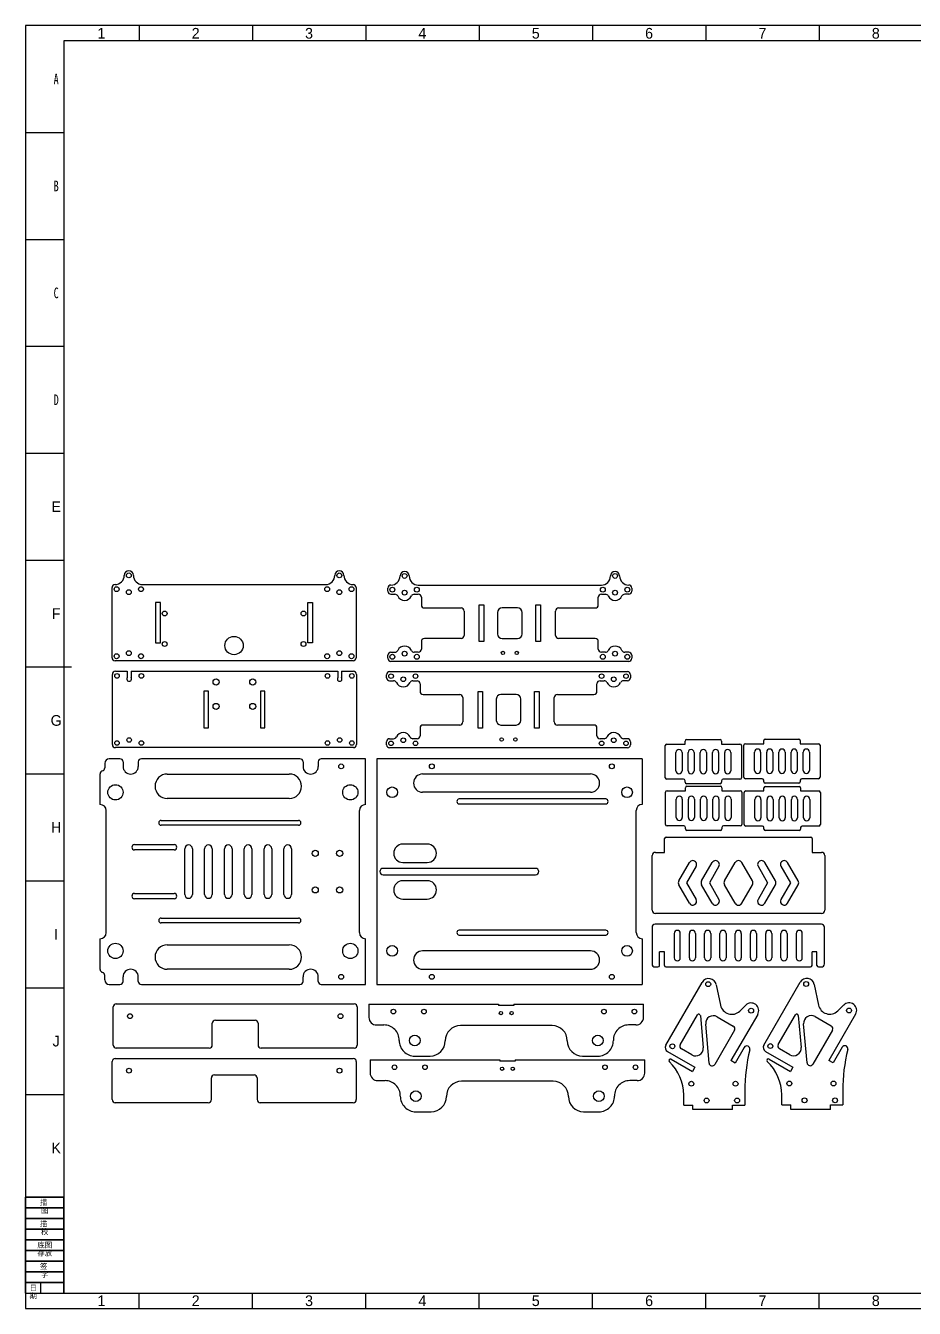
# Model space of a CAD drawing. Header units: millimetres. Extents: x 0 to 1189, y 0 to 841.
# Drawn here: x 0 to 583, y 0 to 841 of the extents above; entities that cross this region are included whole.
import ezdxf

# ---------------------------------------------------------------- set-up
doc = ezdxf.new("R2010")
doc.units = ezdxf.units.MM
doc.header["$LTSCALE"] = 65.395
doc.layers.get('0').update_dxf_attribs({"linetype": 'CONTINUOUS'})
doc.layers.add('02___PRT_ALL_AXES', color=7, linetype='CONTINUOUS')
doc.layers.add('DETAILS', color=7, linetype='CONTINUOUS')
doc.styles.add('TEXTSTYLE_2', font='changfangsong.ttf')
doc.styles.add('TEXTSTYLE_3', font='txt', dxfattribs={"width": 0.707})
doc.styles.add('TEXTSTYLE_4', font='changfangsong.ttf')

msp = doc.modelspace()

# ---------------------------------------------------------------- linework, layer by layer
at = {"color": 2, "linetype": 'Continuous'}
for p, q in [((0, 841), (0, 0)), ((1189, 841), (0, 841)), ((74.31, 841), (74.31, 831)), ((148.62, 841), (148.62, 831)), ((222.94, 841), (222.94, 831)), ((297.25, 841), (297.25, 831)), ((371.56, 841), (371.56, 831)), ((445.88, 841), (445.88, 831)), ((520.19, 841), (520.19, 831)), ((0, 770.92), (25, 770.92)), ((0, 700.83), (25, 700.83)), ((0, 630.75), (25, 630.75)), ((0, 560.67), (25, 560.67)), ((0, 490.58), (25, 490.58)), ((0, 350.42), (25, 350.42)), ((0, 280.33), (25, 280.33)), ((0, 210.25), (25, 210.25)), ((0, 140.17), (25, 140.17)), ((0, 10), (0, 73)), ((0, 73), (25, 73)), ((25, 73), (0, 73)), ((25, 10), (25, 73)), ((0, 66), (25, 66)), ((25, 66), (0, 66)), ((0, 59), (25, 59)), ((25, 59), (0, 59)), ((0, 52), (25, 52)), ((25, 52), (0, 52)), ((0, 45), (25, 45)), ((25, 45), (0, 45)), ((0, 38), (25, 38)), ((25, 38), (0, 38)), ((0, 31), (25, 31)), ((25, 31), (0, 31)), ((0, 24), (25, 24)), ((25, 24), (0, 24)), ((0, 17), (25, 17)), ((25, 17), (0, 17)), ((10, 10), (10, 17)), ((10, 10), (10, 17)), ((0, 10), (25, 10)), ((0, 10), (25, 10)), ((74.31, 0), (74.31, 10)), ((148.62, 0), (148.62, 10)), ((222.94, 0), (222.94, 10)), ((297.25, 0), (297.25, 10)), ((371.56, 0), (371.56, 10)), ((445.88, 0), (445.88, 10)), ((520.19, 0), (520.19, 10)), ((0, 0), (1189, 0))]:
    msp.add_line(p, q, dxfattribs=at)
at = {"color": 7, "linetype": 'Continuous'}
for p, q in [((25, 831), (25, 10)), ((1179, 831), (25, 831)), ((56.63, 426.56), (56.63, 472.56)), ((76.63, 474.56), (196.63, 474.56)), ((216.63, 472.56), (216.63, 426.56)), ((237.42, 470.21), (237.42, 472.21)), ((257.42, 474.21), (377.42, 474.21)), ((397.42, 472.21), (397.42, 470.21)), ((85.13, 462.86), (85.13, 436.26)), ((88.33, 462.86), (85.13, 462.86)), ((88.33, 436.26), (88.33, 462.86)), ((184.93, 462.86), (188.13, 462.86)), ((184.93, 436.26), (184.93, 462.86)), ((188.13, 462.86), (188.13, 436.26)), ((239.42, 468.21), (242.09, 468.21)), ((254.74, 468.21), (257.42, 468.21)), ((259.42, 466.21), (259.42, 461.21)), ((375.42, 461.21), (375.42, 466.21)), ((377.42, 468.21), (380.09, 468.21)), ((395.42, 468.21), (392.74, 468.21)), ((261.42, 459.21), (285.42, 459.21)), ((287.42, 457.21), (287.42, 441.21)), ((297.42, 437.21), (297.42, 461.21)), ((297.42, 461.21), (300.42, 461.21)), ((300.42, 461.21), (300.42, 437.21)), ((309.42, 456.21), (309.42, 442.21)), ((322.42, 459.21), (312.42, 459.21)), ((325.42, 442.21), (325.42, 456.21)), ((334.42, 461.21), (337.42, 461.21)), ((334.42, 437.21), (334.42, 461.21)), ((337.42, 461.21), (337.42, 437.21)), ((347.42, 441.21), (347.42, 457.21)), ((349.42, 459.21), (373.42, 459.21)), ((285.42, 439.21), (261.42, 439.21)), ((312.42, 439.21), (322.42, 439.21)), ((373.42, 439.21), (349.42, 439.21)), ((85.13, 436.26), (88.33, 436.26)), ((188.13, 436.26), (184.93, 436.26)), ((239.42, 430.2), (242.09, 430.2)), ((257.42, 430.21), (254.74, 430.21)), ((259.42, 437.21), (259.42, 432.21)), ((300.42, 437.21), (297.42, 437.21)), ((337.42, 437.21), (334.42, 437.21)), ((375.42, 432.21), (375.42, 437.21)), ((380.09, 430.21), (377.42, 430.21)), ((395.41, 430.2), (392.75, 430.2)), ((0, 420.5), (30, 420.5)), ((214.63, 424.56), (58.63, 424.56)), ((237.42, 426.21), (237.42, 428.2)), ((395.42, 424.21), (239.42, 424.21)), ((397.42, 428.2), (397.42, 426.21)), ((56.87, 369.66), (56.87, 415.66)), ((58.87, 417.66), (66.63, 417.66)), ((66.63, 417.66), (66.63, 413.52)), ((69.1, 417.66), (69.1, 413.52)), ((69.1, 417.66), (204.63, 417.66)), ((204.63, 417.66), (204.63, 413.52)), ((207.1, 417.66), (214.87, 417.66)), ((207.1, 417.66), (207.1, 413.52)), ((216.87, 415.66), (216.87, 369.66)), ((236.56, 413.47), (236.56, 415.47)), ((238.56, 417.47), (394.56, 417.47)), ((396.56, 415.47), (396.56, 413.47)), ((116.87, 404.66), (116.87, 380.66)), ((119.87, 404.66), (116.87, 404.66)), ((119.87, 380.66), (119.87, 404.66)), ((153.87, 404.66), (153.87, 380.66)), ((156.87, 404.66), (153.87, 404.66)), ((156.87, 380.66), (156.87, 404.66)), ((238.56, 411.47), (241.23, 411.47)), ((253.89, 411.47), (256.56, 411.47)), ((258.56, 409.47), (258.56, 404.47)), ((296.56, 380.47), (296.56, 404.47)), ((296.56, 404.47), (299.56, 404.47)), ((299.56, 404.47), (299.56, 380.47)), ((333.56, 380.47), (333.56, 404.47)), ((333.56, 404.47), (336.56, 404.47)), ((336.56, 404.47), (336.56, 380.47)), ((374.56, 404.47), (374.56, 409.47)), ((376.56, 411.47), (379.23, 411.47)), ((394.56, 411.47), (391.89, 411.47)), ((260.56, 402.47), (284.56, 402.47)), ((286.56, 400.47), (286.56, 384.47)), ((308.56, 399.47), (308.56, 385.47)), ((321.56, 402.47), (311.56, 402.47)), ((324.56, 385.47), (324.56, 399.47)), ((346.56, 384.47), (346.56, 400.47)), ((348.56, 402.47), (372.56, 402.47)), ((116.87, 380.66), (119.87, 380.66)), ((153.87, 380.66), (156.87, 380.66)), ((258.56, 380.47), (258.56, 375.47)), ((284.56, 382.47), (260.56, 382.47)), ((299.56, 380.47), (296.56, 380.47)), ((311.56, 382.47), (321.56, 382.47)), ((336.56, 380.47), (333.56, 380.47)), ((372.56, 382.47), (348.56, 382.47)), ((374.56, 375.47), (374.56, 380.47)), ((236.56, 369.47), (236.56, 371.47)), ((238.56, 373.47), (241.23, 373.47)), ((256.56, 373.47), (253.88, 373.47)), ((379.23, 373.47), (376.56, 373.47)), ((394.55, 373.47), (391.89, 373.47)), ((396.56, 371.47), (396.56, 369.47)), ((432.29, 369.94), (432.29, 371.94)), ((433.29, 372.94), (455.29, 372.94)), ((456.29, 371.94), (456.29, 369.94)), ((471.83, 370.23), (483.83, 370.23)), ((483.83, 370.23), (483.83, 372.23)), ((484.83, 373.23), (506.83, 373.23)), ((507.83, 372.23), (507.83, 370.23)), ((507.83, 370.23), (519.83, 370.23)), ((214.87, 367.66), (58.87, 367.66)), ((394.56, 367.47), (238.56, 367.47)), ((419.29, 347.94), (419.29, 368.94)), ((420.29, 369.94), (432.29, 369.94)), ((426.29, 352.44), (426.29, 364.44)), ((430.29, 364.44), (430.29, 352.44)), ((434.29, 352.44), (434.29, 364.44)), ((438.29, 364.44), (438.29, 352.44)), ((442.29, 352.44), (442.29, 364.44)), ((446.29, 364.44), (446.29, 352.44)), ((450.29, 352.44), (450.29, 364.44)), ((454.29, 364.44), (454.29, 352.44)), ((456.29, 369.94), (468.29, 369.94)), ((458.29, 352.44), (458.29, 364.44)), ((462.29, 364.44), (462.29, 352.44)), ((469.29, 368.94), (469.29, 347.94)), ((470.83, 348.23), (470.83, 369.23)), ((477.83, 352.73), (477.83, 364.73)), ((481.83, 364.73), (481.83, 352.73)), ((485.83, 352.73), (485.83, 364.73)), ((489.83, 364.73), (489.83, 352.73)), ((493.83, 352.73), (493.83, 364.73)), ((497.83, 364.73), (497.83, 352.73)), ((501.83, 352.73), (501.83, 364.73)), ((505.83, 364.73), (505.83, 352.73)), ((509.83, 352.73), (509.83, 364.73)), ((513.83, 364.73), (513.83, 352.73)), ((520.83, 369.23), (520.83, 348.23)), ((51.84, 357.33), (51.84, 354.33)), ((61.84, 360.33), (54.84, 360.33)), ((63.84, 358.33), (63.84, 355.33)), ((73.84, 358.33), (73.84, 355.33)), ((179.84, 360.33), (75.84, 360.33)), ((181.84, 358.33), (181.84, 355.33)), ((191.84, 358.33), (191.84, 355.33)), ((222.84, 360.33), (193.84, 360.33)), ((222.84, 330.33), (222.84, 360.33)), ((230.27, 360.36), (230.27, 212.36)), ((404.27, 360.36), (230.27, 360.36)), ((404.27, 360.36), (404.27, 330.36)), ((48.84, 330.33), (48.84, 350.46)), ((92.84, 350.33), (172.84, 350.33)), ((260.27, 350.36), (370.27, 350.36)), ((431.29, 346.94), (420.29, 346.94)), ((432.29, 344.94), (432.29, 345.94)), ((456.29, 345.94), (456.29, 344.94)), ((468.29, 346.94), (457.29, 346.94)), ((482.83, 347.23), (471.83, 347.23)), ((483.83, 345.23), (483.83, 346.23)), ((507.83, 346.23), (507.83, 345.23)), ((519.83, 347.23), (508.83, 347.23)), ((370.27, 338.36), (260.27, 338.36)), ((419.49, 317.34), (419.49, 338.34)), ((420.49, 339.34), (432.49, 339.34)), ((432.49, 339.34), (432.49, 341.34)), ((455.29, 343.94), (433.29, 343.94)), ((433.49, 342.34), (455.49, 342.34)), ((456.49, 341.34), (456.49, 339.34)), ((456.49, 339.34), (468.49, 339.34)), ((469.49, 338.34), (469.49, 317.34)), ((471.03, 317.21), (471.03, 338.21)), ((472.03, 339.21), (484.03, 339.21)), ((484.03, 339.21), (484.03, 341.21)), ((506.83, 344.23), (484.83, 344.23)), ((485.03, 342.21), (507.03, 342.21)), ((508.03, 341.21), (508.03, 339.21)), ((508.03, 339.21), (520.03, 339.21)), ((521.03, 338.21), (521.03, 317.21)), ((172.84, 334.33), (92.84, 334.33)), ((380.27, 333.96), (284.27, 333.96)), ((284.27, 330.76), (380.27, 330.76)), ((426.49, 321.84), (426.49, 333.84)), ((430.49, 333.84), (430.49, 321.84)), ((434.49, 321.84), (434.49, 333.84)), ((438.49, 333.84), (438.49, 321.84)), ((442.49, 321.84), (442.49, 333.84)), ((446.49, 333.84), (446.49, 321.84)), ((450.49, 321.84), (450.49, 333.84)), ((454.49, 333.84), (454.49, 321.84)), ((458.49, 321.84), (458.49, 333.84)), ((462.49, 333.84), (462.49, 321.84)), ((478.03, 321.71), (478.03, 333.71)), ((482.03, 333.71), (482.03, 321.71)), ((486.03, 321.71), (486.03, 333.71)), ((490.03, 333.71), (490.03, 321.71)), ((494.03, 321.71), (494.03, 333.71)), ((498.03, 333.71), (498.03, 321.71)), ((502.03, 321.71), (502.03, 333.71)), ((506.03, 333.71), (506.03, 321.71)), ((510.03, 321.71), (510.03, 333.71)), ((514.03, 333.71), (514.03, 321.71)), ((52.84, 246.33), (52.84, 326.33)), ((88.84, 319.93), (178.84, 319.93)), ((218.84, 246.33), (218.84, 326.33)), ((400.27, 246.36), (400.27, 326.36)), ((178.84, 316.73), (88.84, 316.73)), ((431.49, 316.34), (420.49, 316.34)), ((432.49, 314.34), (432.49, 315.34)), ((455.49, 313.34), (433.49, 313.34)), ((456.49, 315.34), (456.49, 314.34)), ((468.49, 316.34), (457.49, 316.34)), ((483.03, 316.21), (472.03, 316.21)), ((484.03, 314.21), (484.03, 315.21)), ((507.03, 313.21), (485.03, 313.21)), ((508.03, 315.21), (508.03, 314.21)), ((520.03, 316.21), (509.03, 316.21)), ((71.34, 304.08), (97.34, 304.08)), ((263.27, 304.36), (247.27, 304.36)), ((418.92, 298.96), (418.92, 307.96)), ((419.92, 308.96), (514.72, 308.96)), ((515.72, 307.96), (515.72, 298.96)), ((97.34, 300.58), (71.34, 300.58)), ((104.34, 271.33), (104.34, 301.33)), ((109.34, 301.33), (109.34, 271.33)), ((117.34, 271.33), (117.34, 301.33)), ((122.34, 301.33), (122.34, 271.33)), ((130.34, 271.33), (130.34, 301.33)), ((135.34, 301.33), (135.34, 271.33)), ((143.34, 271.33), (143.34, 301.33)), ((148.34, 301.33), (148.34, 271.33)), ((156.34, 271.33), (156.34, 301.33)), ((161.34, 301.33), (161.34, 271.33)), ((169.34, 271.33), (169.34, 301.33)), ((174.34, 301.33), (174.34, 271.33)), ((410.82, 260.96), (410.82, 296.96)), ((412.82, 298.96), (418.92, 298.96)), ((515.72, 298.96), (521.82, 298.96)), ((523.82, 296.96), (523.82, 260.96)), ((334.27, 288.46), (234.27, 288.46)), ((247.27, 292.36), (263.27, 292.36)), ((428.16, 280.21), (435.16, 292.34)), ((439.49, 289.84), (433.21, 278.96)), ((443.16, 280.21), (450.16, 292.34)), ((454.49, 289.84), (448.21, 278.96)), ((458.16, 280.21), (465.16, 292.34)), ((476.49, 280.21), (469.49, 292.34)), ((480.16, 289.84), (486.44, 278.96)), ((491.49, 280.21), (484.49, 292.34)), ((495.16, 289.84), (501.44, 278.96)), ((506.49, 280.21), (499.49, 292.34)), ((234.27, 284.26), (334.27, 284.26)), ((263.27, 280.36), (247.27, 280.36)), ((435.16, 265.59), (428.16, 277.71)), ((433.21, 278.96), (439.49, 268.09)), ((450.16, 265.59), (443.16, 277.71)), ((448.21, 278.96), (454.49, 268.09)), ((465.16, 265.59), (458.16, 277.71)), ((469.49, 265.59), (476.49, 277.71)), ((486.44, 278.96), (480.16, 268.09)), ((484.49, 265.59), (491.49, 277.71)), ((501.44, 278.96), (495.16, 268.09)), ((499.49, 265.59), (506.49, 277.71)), ((71.34, 272.08), (97.34, 272.08)), ((97.34, 268.58), (71.34, 268.58)), ((247.27, 268.36), (263.27, 268.36)), ((88.84, 255.93), (178.84, 255.93)), ((178.84, 252.73), (88.84, 252.73)), ((521.82, 258.96), (412.82, 258.96)), ((380.27, 247.96), (284.27, 247.96)), ((284.27, 244.76), (380.27, 244.76)), ((410.64, 249.82), (410.64, 225.82)), ((521.64, 251.82), (412.64, 251.82)), ((425.14, 245.82), (425.14, 229.82)), ((429.14, 229.82), (429.14, 245.82)), ((435.14, 229.82), (435.14, 245.82)), ((439.14, 245.82), (439.14, 229.82)), ((445.14, 229.82), (445.14, 245.82)), ((449.14, 245.82), (449.14, 229.82)), ((455.14, 229.82), (455.14, 245.82)), ((459.14, 245.82), (459.14, 229.82)), ((465.14, 229.82), (465.14, 245.82)), ((469.14, 245.82), (469.14, 229.82)), ((475.14, 229.82), (475.14, 245.82)), ((479.14, 245.82), (479.14, 229.82)), ((485.14, 229.82), (485.14, 245.82)), ((489.14, 245.82), (489.14, 229.82)), ((495.14, 229.82), (495.14, 245.82)), ((499.14, 245.82), (499.14, 229.82)), ((505.14, 245.82), (505.14, 229.82)), ((509.14, 229.82), (509.14, 245.82)), ((523.64, 225.82), (523.64, 249.82)), ((48.84, 222.2), (48.84, 242.33)), ((92.84, 238.33), (172.84, 238.33)), ((222.84, 212.33), (222.84, 242.33)), ((404.27, 242.36), (404.27, 212.36)), ((370.27, 234.36), (260.27, 234.36)), ((415.54, 224.82), (415.54, 233.82)), ((418.74, 233.82), (415.54, 233.82)), ((418.74, 224.82), (418.74, 233.82)), ((518.74, 233.82), (515.54, 233.82)), ((515.54, 224.82), (515.54, 233.82)), ((518.74, 224.82), (518.74, 233.82)), ((172.84, 222.33), (92.84, 222.33)), ((260.27, 222.36), (370.27, 222.36)), ((412.64, 223.82), (414.54, 223.82)), ((419.74, 223.82), (514.54, 223.82)), ((519.74, 223.82), (521.64, 223.82)), ((51.84, 215.33), (51.84, 218.33)), ((54.84, 212.33), (61.84, 212.33)), ((63.84, 214.33), (63.84, 217.33)), ((73.84, 214.33), (73.84, 217.33)), ((75.84, 212.33), (179.84, 212.33)), ((181.84, 214.33), (181.84, 217.33)), ((191.84, 214.33), (191.84, 217.33)), ((193.84, 212.33), (222.84, 212.33)), ((230.27, 212.36), (404.27, 212.36)), ((419.72, 172.46), (443.54, 213.71)), ((452.76, 212.22), (455.57, 198.74)), ((483.95, 172.58), (507.77, 213.82)), ((516.99, 212.34), (519.8, 198.86)), ((57.38, 172.6), (57.38, 197.6)), ((59.38, 199.6), (215.38, 199.6)), ((217.38, 197.6), (217.38, 172.6)), ((225.09, 199.38), (225.09, 190.78)), ((225.09, 199.38), (310.09, 199.38)), ((310.09, 199.38), (310.09, 198.58)), ((320.09, 198.58), (310.09, 198.58)), ((320.09, 199.38), (320.09, 198.58)), ((320.09, 199.38), (405.09, 199.38)), ((405.09, 190.78), (405.09, 199.38)), ((472.07, 198.77), (468.17, 194.93)), ((536.3, 198.89), (532.41, 195.05)), ((122.38, 172.6), (122.38, 186.88)), ((124.38, 188.88), (150.38, 188.88)), ((152.38, 186.88), (152.38, 172.6)), ((230.09, 185.78), (234.89, 185.78)), ((345.09, 185.38), (285.09, 185.38)), ((400.09, 185.78), (395.29, 185.78)), ((429.15, 172.79), (440.45, 192.36)), ((442.31, 191.95), (444.15, 170.9)), ((448.05, 160.8), (445.81, 186.42)), ((453.29, 191.18), (463.93, 185.04)), ((479.91, 192.71), (462.41, 162.4)), ((493.38, 172.91), (504.68, 192.48)), ((506.54, 192.06), (508.38, 171.02)), ((512.28, 160.91), (510.04, 186.54)), ((517.52, 191.3), (528.17, 185.15)), ((544.14, 192.82), (526.64, 162.51)), ((464.67, 182.3), (451.77, 159.97)), ((528.9, 182.42), (516, 160.09)), ((120.38, 170.6), (59.38, 170.6)), ((215.38, 170.6), (154.38, 170.6)), ((420.82, 168.36), (438.69, 158.04)), ((436.67, 166.14), (429.88, 170.06)), ((471.11, 171.06), (465.18, 160.8)), ((485.05, 168.48), (502.92, 158.16)), ((500.9, 166.25), (494.11, 170.17)), ((535.34, 171.18), (529.41, 160.91)), ((56.76, 136.84), (56.76, 161.84)), ((58.76, 163.84), (214.76, 163.84)), ((216.76, 161.84), (216.76, 136.84)), ((225.82, 162.89), (225.82, 154.29)), ((225.82, 162.89), (310.82, 162.89)), ((255.09, 165.38), (265.09, 165.38)), ((310.82, 162.89), (310.82, 162.09)), ((320.82, 162.09), (310.82, 162.09)), ((320.82, 162.89), (320.82, 162.09)), ((320.82, 162.89), (405.82, 162.89)), ((365.09, 165.38), (375.09, 165.38)), ((405.82, 154.29), (405.82, 162.89)), ((423.18, 163.3), (437.09, 155.27)), ((465.18, 160.8), (462.41, 162.4)), ((487.41, 163.42), (501.32, 155.39)), ((529.41, 160.91), (526.64, 162.51)), ((123.76, 153.12), (149.76, 153.12)), ((438.69, 158.04), (437.09, 155.27)), ((502.92, 158.16), (501.32, 155.39)), ((121.76, 136.84), (121.76, 151.12)), ((151.76, 151.12), (151.76, 136.84)), ((230.82, 149.29), (235.62, 149.29)), ((345.82, 148.89), (285.82, 148.89)), ((400.82, 149.29), (396.02, 149.29)), ((119.76, 134.84), (58.76, 134.84)), ((214.76, 134.84), (153.76, 134.84)), ((431.41, 133.27), (431.41, 139.88)), ((471.41, 142.56), (471.41, 133.27)), ((495.64, 133.39), (495.64, 140)), ((535.64, 142.68), (535.64, 133.39)), ((255.82, 128.89), (265.82, 128.89)), ((365.82, 128.89), (375.82, 128.89)), ((431.41, 133.27), (437.41, 133.27)), ((437.41, 130.27), (437.41, 133.27)), ((463.41, 130.27), (437.41, 130.27)), ((463.41, 133.27), (471.41, 133.27)), ((463.41, 130.27), (463.41, 133.27)), ((495.64, 133.39), (501.64, 133.39)), ((501.64, 130.39), (501.64, 133.39)), ((527.64, 130.39), (501.64, 130.39)), ((527.64, 133.39), (535.64, 133.39)), ((527.64, 130.39), (527.64, 133.39)), ((25, 10), (1179, 10))]:
    msp.add_line(p, q, dxfattribs=at)
for centre, radius in [((67.63, 480.56), 1.6), ((205.63, 480.56), 1.6), ((206.84, 355.33), 1.6), ((266.27, 355.36), 1.6), ((384.27, 355.36), 1.6), ((58.84, 338.33), 5), ((212.84, 338.33), 5), ((240.27, 338.36), 3.5), ((394.27, 338.36), 3.5), ((189.84, 298.33), 2), ((205.84, 298.33), 2), ((189.84, 274.33), 2), ((205.84, 274.33), 2), ((58.84, 234.33), 5), ((212.84, 234.33), 5), ((240.27, 234.36), 3.5), ((394.27, 234.36), 3.5), ((206.84, 217.33), 1.6), ((266.27, 217.36), 1.6), ((384.27, 217.36), 1.6), ((447.49, 212.55), 1.6), ((511.72, 212.66), 1.6), ((311.59, 193.58), 1.1), ((318.59, 193.58), 1.1), ((475.58, 195.21), 1.6), ((539.81, 195.32), 1.6), ((68.38, 191.6), 1.6), ((206.38, 191.6), 1.6), ((423.99, 171.84), 1.6), ((488.22, 171.96), 1.6), ((67.76, 155.84), 1.6), ((205.76, 155.84), 1.6), ((312.32, 157.09), 1.1), ((319.32, 157.09), 1.1), ((436.41, 147.27), 1.6), ((465.41, 147.27), 1.6), ((500.64, 147.39), 1.6), ((529.64, 147.39), 1.6), ((446.41, 136.27), 1.6), ((466.41, 136.27), 1.6), ((510.64, 136.39), 1.6), ((530.64, 136.39), 1.6)]:
    msp.add_circle(centre, radius, dxfattribs=at)
for centre, radius, start, end in [((58.63, 480.56), 6, 270, 360), ((67.63, 480.56), 3, 0, 180), ((76.63, 480.56), 6, 180, 270), ((196.63, 480.56), 6, 270, 360), ((205.63, 480.56), 3, 0, 180), ((214.63, 480.56), 6, 180, 270), ((239.42, 480.21), 6, 270, 360), ((248.42, 480.21), 3, 0, 180), ((257.42, 480.21), 6, 180, 270), ((377.42, 480.21), 6, 270, 360), ((386.42, 480.21), 3, 0, 180), ((395.42, 480.21), 6, 180, 270), ((58.63, 472.56), 2, 90, 180), ((214.63, 472.56), 2, 0, 90), ((239.42, 472.21), 2, 90, 180), ((395.42, 472.21), 2, 0, 90), ((239.42, 470.21), 2, 180, 270), ((242.09, 466.21), 2, 25.33153, 90), ((248.42, 469.2), 5, 205.33153, 334.66847), ((254.74, 466.21), 2, 90, 154.66847), ((257.42, 466.21), 2, 0, 90), ((377.42, 466.21), 2, 90, 180), ((380.09, 466.21), 2, 25.33153, 90), ((386.42, 469.2), 5, 205.33153, 334.66847), ((392.74, 466.21), 2, 90, 154.66847), ((395.42, 470.21), 2, 270, 360), ((261.42, 461.21), 2, 180, 270), ((285.42, 457.21), 2, 0, 90), ((312.42, 456.21), 3, 90, 180), ((322.42, 456.21), 3, 0, 90), ((349.42, 457.21), 2, 90, 180), ((373.42, 461.21), 2, 270, 360), ((261.42, 437.21), 2, 90, 180), ((285.42, 441.21), 2, 270, 360), ((312.42, 442.21), 3, 180, 270), ((322.42, 442.21), 3, 270, 360), ((349.42, 441.21), 2, 180, 270), ((373.42, 437.21), 2, 0, 90), ((239.42, 428.2), 2, 89.9052, 180), ((242.09, 432.2), 2, 269.9052, 334.69306), ((248.42, 429.21), 5, 25.37693, 154.69306), ((254.74, 432.21), 2, 205.37693, 270), ((257.42, 432.21), 2, 270, 360), ((377.42, 432.21), 2, 180, 270), ((380.09, 432.21), 2, 270, 334.62307), ((386.41, 429.21), 5, 25.30694, 154.62307), ((392.74, 432.2), 2, 205.30694, 270.0948), ((395.42, 428.2), 2, 0, 90.0948), ((58.63, 426.56), 2, 180, 270), ((214.63, 426.56), 2, 270, 360), ((239.42, 426.21), 2, 180, 270), ((395.42, 426.21), 2, 270, 360), ((58.87, 415.66), 2, 90, 180), ((67.87, 412.66), 1.5, 145.28605, 34.71395), ((205.87, 412.66), 1.5, 145.28605, 34.71395), ((214.87, 415.66), 2, 0, 90), ((238.56, 415.47), 2, 90, 180), ((238.56, 413.47), 2, 180, 270), ((394.56, 415.47), 2, 0, 90), ((394.56, 413.47), 2, 270, 360), ((241.23, 409.47), 2, 25.33153, 90), ((247.56, 412.47), 5, 205.33153, 334.66847), ((253.89, 409.47), 2, 90, 154.66847), ((256.56, 409.47), 2, 0, 90), ((260.56, 404.47), 2, 180, 270), ((372.56, 404.47), 2, 270, 360), ((376.56, 409.47), 2, 90, 180), ((379.23, 409.47), 2, 25.33153, 90), ((385.56, 412.47), 5, 205.33153, 334.66847), ((391.89, 409.47), 2, 90, 154.66847), ((284.56, 400.47), 2, 0, 90), ((311.56, 399.47), 3, 90, 180), ((321.56, 399.47), 3, 0, 90), ((348.56, 400.47), 2, 90, 180), ((260.56, 380.47), 2, 90, 180), ((284.56, 384.47), 2, 270, 360), ((311.56, 385.47), 3, 180, 270), ((321.56, 385.47), 3, 270, 360), ((348.56, 384.47), 2, 180, 270), ((372.56, 380.47), 2, 0, 90), ((238.56, 371.47), 2, 89.9052, 180), ((241.23, 375.47), 2, 269.9052, 334.69306), ((247.56, 372.47), 5, 25.37693, 154.69306), ((253.88, 375.47), 2, 205.37693, 270), ((256.56, 375.47), 2, 270, 360), ((376.56, 375.47), 2, 180, 270), ((379.23, 375.47), 2, 270, 334.62307), ((385.56, 372.47), 5, 25.30694, 154.62307), ((391.89, 375.47), 2, 205.30694, 270.0948), ((394.56, 371.47), 2, 0, 90.0948), ((433.29, 371.94), 1, 90, 180), ((455.29, 371.94), 1, 0, 90), ((471.83, 369.23), 1, 90, 180), ((484.83, 372.23), 1, 90, 180), ((506.83, 372.23), 1, 0, 90), ((519.83, 369.23), 1, 0, 90), ((58.87, 369.66), 2, 180, 270), ((214.87, 369.66), 2, 270, 360), ((238.56, 369.47), 2, 180, 270), ((394.56, 369.47), 2, 270, 360), ((420.29, 368.94), 1, 90, 180), ((428.29, 364.44), 2, 0, 180), ((436.29, 364.44), 2, 0, 180), ((444.29, 364.44), 2, 0, 180), ((452.29, 364.44), 2, 0, 180), ((460.29, 364.44), 2, 0, 180), ((468.29, 368.94), 1, 0, 90), ((479.83, 364.73), 2, 0, 180), ((487.83, 364.73), 2, 0, 180), ((495.83, 364.73), 2, 0, 180), ((503.83, 364.73), 2, 0, 180), ((511.83, 364.73), 2, 0, 180), ((49.84, 354.33), 2, 284.47751, 360), ((54.84, 357.33), 3, 90, 180), ((61.84, 358.33), 2, 0, 90), ((68.84, 355.33), 5, 180, 360), ((75.84, 358.33), 2, 90, 180), ((179.84, 358.33), 2, 0, 90), ((186.84, 355.33), 5, 180, 360), ((193.84, 358.33), 2, 90, 180), ((50.84, 350.46), 2, 104.47751, 180), ((92.84, 342.33), 8, 90, 270), ((172.84, 342.33), 8, 270, 90), ((260.27, 344.36), 6, 90, 270), ((370.27, 344.36), 6, 270, 90), ((420.29, 347.94), 1, 180, 270), ((428.29, 352.44), 2, 180, 360), ((431.29, 345.94), 1, 0, 90), ((433.29, 344.94), 1, 180, 270), ((436.29, 352.44), 2, 180, 360), ((444.29, 352.44), 2, 180, 360), ((452.29, 352.44), 2, 180, 360), ((455.29, 344.94), 1, 270, 360), ((457.29, 345.94), 1, 90, 180), ((460.29, 352.44), 2, 180, 360), ((468.29, 347.94), 1, 270, 360), ((471.83, 348.23), 1, 180, 270), ((479.83, 352.73), 2, 180, 360), ((482.83, 346.23), 1, 0, 90), ((484.83, 345.23), 1, 180, 270), ((487.83, 352.73), 2, 180, 360), ((495.83, 352.73), 2, 180, 360), ((503.83, 352.73), 2, 180, 360), ((506.83, 345.23), 1, 270, 360), ((508.83, 346.23), 1, 90, 180), ((511.83, 352.73), 2, 180, 360), ((519.83, 348.23), 1, 270, 360), ((420.49, 338.34), 1, 90, 180), ((433.49, 341.34), 1, 90, 180), ((455.49, 341.34), 1, 0, 90), ((468.49, 338.34), 1, 0, 90), ((472.03, 338.21), 1, 90, 180), ((485.03, 341.21), 1, 90, 180), ((507.03, 341.21), 1, 0, 90), ((520.03, 338.21), 1, 0, 90), ((48.84, 326.33), 4, 0, 90), ((222.84, 326.33), 4, 90, 180), ((284.27, 332.36), 1.6, 90, 270), ((380.27, 332.36), 1.6, 270, 90), ((404.27, 326.36), 4, 90, 180), ((428.49, 333.84), 2, 0, 180), ((436.49, 333.84), 2, 0, 180), ((444.49, 333.84), 2, 0, 180), ((452.49, 333.84), 2, 0, 180), ((460.49, 333.84), 2, 0, 180), ((480.03, 333.71), 2, 0, 180), ((488.03, 333.71), 2, 0, 180), ((496.03, 333.71), 2, 0, 180), ((504.03, 333.71), 2, 0, 180), ((512.03, 333.71), 2, 0, 180), ((88.84, 318.33), 1.6, 90, 270), ((178.84, 318.33), 1.6, 270, 90), ((428.49, 321.84), 2, 180, 360), ((436.49, 321.84), 2, 180, 360), ((444.49, 321.84), 2, 180, 360), ((452.49, 321.84), 2, 180, 360), ((460.49, 321.84), 2, 180, 360), ((480.03, 321.71), 2, 180, 360), ((488.03, 321.71), 2, 180, 360), ((496.03, 321.71), 2, 180, 360), ((504.03, 321.71), 2, 180, 360), ((512.03, 321.71), 2, 180, 360), ((420.49, 317.34), 1, 180, 270), ((431.49, 315.34), 1, 0, 90), ((433.49, 314.34), 1, 180, 270), ((455.49, 314.34), 1, 270, 360), ((457.49, 315.34), 1, 90, 180), ((468.49, 317.34), 1, 270, 360), ((472.03, 317.21), 1, 180, 270), ((483.03, 315.21), 1, 0, 90), ((485.03, 314.21), 1, 180, 270), ((507.03, 314.21), 1, 270, 360), ((509.03, 315.21), 1, 90, 180), ((520.03, 317.21), 1, 270, 360), ((71.34, 302.33), 1.75, 90, 270), ((97.34, 302.33), 1.75, 270, 90), ((106.84, 301.33), 2.5, 0, 180), ((119.84, 301.33), 2.5, 0, 180), ((132.84, 301.33), 2.5, 0, 180), ((145.84, 301.33), 2.5, 0, 180), ((158.84, 301.33), 2.5, 0, 180), ((171.84, 301.33), 2.5, 0, 180), ((247.27, 298.36), 6, 90, 270), ((263.27, 298.36), 6, 270, 90), ((419.92, 307.96), 1, 90, 180), ((514.72, 307.96), 1, 0, 90), ((412.82, 296.96), 2, 90, 180), ((521.82, 296.96), 2, 0, 90), ((234.27, 286.36), 2.1, 90, 270), ((334.27, 286.36), 2.1, 270, 90), ((437.32, 291.09), 2.5, 330, 150), ((452.32, 291.09), 2.5, 330, 150), ((467.32, 291.09), 2.5, 30, 150), ((482.32, 291.09), 2.5, 30, 210), ((497.32, 291.09), 2.5, 30, 210), ((247.27, 274.36), 6, 90, 270), ((263.27, 274.36), 6, 270, 90), ((430.32, 278.96), 2.5, 150, 210), ((445.32, 278.96), 2.5, 150, 210), ((460.32, 278.96), 2.5, 150, 210), ((474.32, 278.96), 2.5, 330, 30), ((489.32, 278.96), 2.5, 330, 30), ((504.32, 278.96), 2.5, 330, 30), ((71.34, 270.33), 1.75, 90, 270), ((97.34, 270.33), 1.75, 270, 90), ((106.84, 271.33), 2.5, 180, 360), ((119.84, 271.33), 2.5, 180, 360), ((132.84, 271.33), 2.5, 180, 360), ((145.84, 271.33), 2.5, 180, 360), ((158.84, 271.33), 2.5, 180, 360), ((171.84, 271.33), 2.5, 180, 360), ((412.82, 260.96), 2, 180, 270), ((437.32, 266.84), 2.5, 210, 30), ((452.32, 266.84), 2.5, 210, 30), ((467.32, 266.84), 2.5, 210, 330), ((482.32, 266.84), 2.5, 150, 330), ((497.32, 266.84), 2.5, 150, 330), ((521.82, 260.96), 2, 270, 360), ((88.84, 254.33), 1.6, 90, 270), ((178.84, 254.33), 1.6, 270, 90), ((48.84, 246.33), 4, 270, 360), ((222.84, 246.33), 4, 180, 270), ((284.27, 246.36), 1.6, 90, 270), ((380.27, 246.36), 1.6, 270, 90), ((404.27, 246.36), 4, 180, 270), ((412.64, 249.82), 2, 90, 180), ((427.14, 245.82), 2, 0, 180), ((437.14, 245.82), 2, 0, 180), ((447.14, 245.82), 2, 0, 180), ((457.14, 245.82), 2, 0, 180), ((467.14, 245.82), 2, 0, 180), ((477.14, 245.82), 2, 0, 180), ((487.14, 245.82), 2, 0, 180), ((497.14, 245.82), 2, 0, 180), ((507.14, 245.82), 2, 0, 180), ((521.64, 249.82), 2, 0, 90), ((92.84, 230.33), 8, 90, 270), ((172.84, 230.33), 8, 270, 90), ((260.27, 228.36), 6, 90, 270), ((370.27, 228.36), 6, 270, 90), ((427.14, 229.82), 2, 180, 360), ((437.14, 229.82), 2, 180, 360), ((447.14, 229.82), 2, 180, 360), ((457.14, 229.82), 2, 180, 360), ((467.14, 229.82), 2, 180, 360), ((477.14, 229.82), 2, 180, 360), ((487.14, 229.82), 2, 180, 360), ((497.14, 229.82), 2, 180, 360), ((507.14, 229.82), 2, 180, 360), ((50.84, 222.2), 2, 180, 255.52249), ((49.84, 218.33), 2, 0, 75.52249), ((68.84, 217.33), 5, 0, 180), ((186.84, 217.33), 5, 0, 180), ((412.64, 225.82), 2, 180, 270), ((414.54, 224.82), 1, 270, 360), ((419.74, 224.82), 1, 180, 270), ((514.54, 224.82), 1, 270, 360), ((519.74, 224.82), 1, 180, 270), ((521.64, 225.82), 2, 270, 360), ((54.84, 215.33), 3, 180, 270), ((61.84, 214.33), 2, 270, 360), ((75.84, 214.33), 2, 180, 270), ((179.84, 214.33), 2, 270, 360), ((193.84, 214.33), 2, 180, 270), ((447.87, 211.21), 5, 11.75354, 150), ((512.1, 211.32), 5, 11.75354, 150), ((59.38, 197.6), 2, 90, 180), ((215.38, 197.6), 2, 0, 90), ((462.91, 200.27), 7.5, 191.75354, 314.57456), ((475.58, 195.21), 5, 330, 134.57456), ((527.14, 200.39), 7.5, 191.75354, 314.57456), ((539.81, 195.32), 5, 330, 134.57456), ((124.38, 186.88), 2, 90, 180), ((150.38, 186.88), 2, 0, 90), ((230.09, 190.78), 5, 180, 270), ((234.89, 175.78), 10, 359.43271, 90), ((285.09, 175.38), 10, 90, 180), ((345.09, 175.38), 10, 0, 90), ((395.29, 175.78), 10, 90, 180.56729), ((400.09, 190.78), 5, 270, 360), ((441.31, 191.86), 1, 5, 150), ((450.79, 186.85), 5, 60, 185), ((462.93, 183.3), 2, 330, 60), ((505.55, 191.98), 1, 5, 150), ((515.02, 186.97), 5, 60, 185), ((527.17, 183.42), 2, 330, 60), ((59.38, 172.6), 2, 180, 270), ((120.38, 172.6), 2, 270, 360), ((154.38, 172.6), 2, 180, 270), ((215.38, 172.6), 2, 270, 360), ((255.09, 175.58), 10.2, 179.43271, 270), ((265.09, 175.38), 10, 270, 360), ((365.09, 175.38), 10, 180, 270), ((375.09, 175.58), 10.2, 270, 0.56729), ((422.32, 170.96), 3, 150, 240), ((430.88, 171.79), 2, 150, 240), ((439.17, 170.47), 5, 240, 5), ((472.84, 170.06), 2, 345.78665, 150), ((581.41, 142.56), 110, 165.78665, 180), ((486.55, 171.08), 3, 150, 240), ((495.11, 171.91), 2, 150, 240), ((503.4, 170.58), 5, 240, 5), ((537.07, 170.18), 2, 345.78665, 150), ((645.64, 142.68), 110, 165.78665, 180), ((58.76, 161.84), 2, 90, 180), ((214.76, 161.84), 2, 0, 90), ((422.68, 162.44), 1, 60, 226.6838), ((401.41, 139.88), 30, 0, 46.6838), ((450.04, 160.97), 2, 185, 330), ((486.91, 162.56), 1, 60, 226.6838), ((465.64, 140), 30, 0, 46.6838), ((514.27, 161.09), 2, 185, 330), ((123.76, 151.12), 2, 90, 180), ((149.76, 151.12), 2, 0, 90), ((230.82, 154.29), 5, 180, 270), ((400.82, 154.29), 5, 270, 360), ((235.62, 139.29), 10, 359.43271, 90), ((285.82, 138.89), 10, 90, 180), ((345.82, 138.89), 10, 0, 90), ((396.02, 139.29), 10, 90, 180.56729), ((58.76, 136.84), 2, 180, 270), ((119.76, 136.84), 2, 270, 360), ((153.76, 136.84), 2, 180, 270), ((214.76, 136.84), 2, 270, 360), ((255.82, 139.09), 10.2, 179.43271, 270), ((265.82, 138.89), 10, 270, 360), ((365.82, 138.89), 10, 180, 270), ((375.82, 139.09), 10.2, 270, 0.56729)]:
    msp.add_arc(centre, radius, start, end, dxfattribs=at)
at = {"layer": '02___PRT_ALL_AXES', "color": 7, "linetype": 'Continuous'}
for centre, radius in [((248.42, 480.21), 1.6), ((386.42, 480.21), 1.6), ((59.63, 471.56), 1.6), ((67.63, 469.56), 1.6), ((75.63, 471.56), 1.6), ((197.63, 471.56), 1.6), ((205.63, 469.56), 1.6), ((213.63, 471.56), 1.6), ((240.42, 471.21), 1.6), ((256.42, 471.21), 1.6), ((378.42, 471.21), 1.6), ((394.42, 471.21), 1.6), ((248.42, 469.21), 1.6), ((386.42, 469.21), 1.6), ((91.13, 455.56), 1.6), ((182.13, 455.56), 1.6), ((136.63, 434.56), 6), ((59.63, 427.56), 1.6), ((67.63, 429.56), 1.6), ((75.63, 427.56), 1.6), ((91.13, 435.56), 1.6), ((182.13, 435.56), 1.6), ((197.63, 427.56), 1.6), ((205.63, 429.56), 1.6), ((213.63, 427.56), 1.6), ((248.42, 429.21), 1.6), ((312.92, 429.71), 1.1), ((321.92, 429.71), 1.1), ((386.42, 429.21), 1.6), ((240.42, 427.21), 1.6), ((256.42, 427.21), 1.6), ((378.42, 427.21), 1.6), ((394.42, 427.21), 1.6), ((59.87, 414.66), 1.5), ((75.87, 414.66), 1.5), ((124.87, 410.66), 2), ((148.87, 410.66), 2), ((197.87, 414.66), 1.5), ((213.87, 414.66), 1.5), ((239.56, 414.47), 1.5), ((247.56, 412.47), 1.5), ((255.56, 414.47), 1.5), ((377.56, 414.47), 1.5), ((385.56, 412.47), 1.5), ((393.56, 414.47), 1.5), ((124.87, 394.66), 2), ((148.87, 394.66), 2), ((59.87, 370.66), 1.5), ((67.87, 372.66), 1.5), ((75.87, 370.66), 1.5), ((197.87, 370.66), 1.5), ((205.87, 372.66), 1.5), ((213.87, 370.66), 1.5), ((239.56, 370.47), 1.5), ((247.56, 372.47), 1.5), ((255.56, 370.47), 1.5), ((312.06, 372.97), 1.1), ((321.06, 372.97), 1.1), ((377.56, 370.47), 1.5), ((385.56, 372.47), 1.5), ((393.56, 370.47), 1.5), ((241.09, 194.58), 1.5), ((261.09, 194.58), 1.5), ((379.09, 194.58), 1.5), ((399.09, 194.58), 1.5), ((255.09, 175.58), 3.5), ((375.09, 175.58), 3.5), ((241.82, 158.09), 1.5), ((261.82, 158.09), 1.5), ((379.82, 158.09), 1.5), ((399.82, 158.09), 1.5), ((255.82, 139.09), 3.5), ((375.82, 139.09), 3.5)]:
    msp.add_circle(centre, radius, dxfattribs=at)

# ---------------------------------------------------------------- texts
at = {"color": 5, "linetype": 'Continuous', "char_height": 7, "attachment_point": 2, "line_spacing_factor": 0.9}
for s, insert, width, style in [('1', (49.66, 839.5), 4.4525, 'TEXTSTYLE_2'), ('2', (111.47, 839.5), 4.0852, 'TEXTSTYLE_2'), ('3', (185.78, 839.5), 4.0393, 'TEXTSTYLE_2'), ('4', (260.09, 839.5), 3.4656, 'TEXTSTYLE_2'), ('5', (334.41, 839.5), 4.0852, 'TEXTSTYLE_2'), ('6', (408.72, 839.5), 3.8098, 'TEXTSTYLE_2'), ('7', (483.03, 839.5), 3.4426, 'TEXTSTYLE_2'), ('8', (557.34, 839.5), 3.7639, 'TEXTSTYLE_2'), ('A', (20, 809.46), 4.949, 'TEXTSTYLE_3'), ('B', (20, 739.38), 4.949, 'TEXTSTYLE_3'), ('C', (20, 669.29), 4.949, 'TEXTSTYLE_3'), ('D', (20, 599.21), 4.949, 'TEXTSTYLE_3'), ('E', (20, 529.12), 3.9705, 'TEXTSTYLE_2'), ('F', (20, 459.04), 3.8557, 'TEXTSTYLE_2'), ('G', (20, 388.96), 3.4197, 'TEXTSTYLE_2'), ('H', (20, 318.88), 4.2459, 'TEXTSTYLE_2'), ('I', (20, 248.79), 1.9049, 'TEXTSTYLE_2'), ('J', (20, 178.71), 3.8328, 'TEXTSTYLE_2'), ('K', (20, 108.62), 3.5803, 'TEXTSTYLE_2'), ('1', (49.66, 8.5), 4.4525, 'TEXTSTYLE_2'), ('2', (111.47, 8.5), 4.0852, 'TEXTSTYLE_2'), ('3', (185.78, 8.5), 4.0393, 'TEXTSTYLE_2'), ('4', (260.09, 8.5), 3.4656, 'TEXTSTYLE_2'), ('5', (334.41, 8.5), 4.0852, 'TEXTSTYLE_2'), ('6', (408.72, 8.5), 3.8098, 'TEXTSTYLE_2'), ('7', (483.03, 8.5), 3.4426, 'TEXTSTYLE_2'), ('8', (557.34, 8.5), 3.7639, 'TEXTSTYLE_2')]:
    msp.add_mtext(s, dxfattribs=dict(at, insert=insert, width=width, style=style))
at = {"layer": 'DETAILS', "color": 5, "linetype": 'Continuous', "char_height": 3.5, "attachment_point": 2, "line_spacing_factor": 0.9, "style": 'TEXTSTYLE_4'}
for s, insert, width in [('描  图', (12.5, 71.25), 10.9016), ('描  校', (12.5, 57.25), 10.6607), ('底图存放', (12.5, 43.25), 12.9672), ('签  字', (12.5, 29.25), 10.7754), ('日期', (5, 15.25), 6.977)]:
    msp.add_mtext(s, dxfattribs=dict(at, insert=insert, width=width))

doc.saveas('drawing.dxf')
